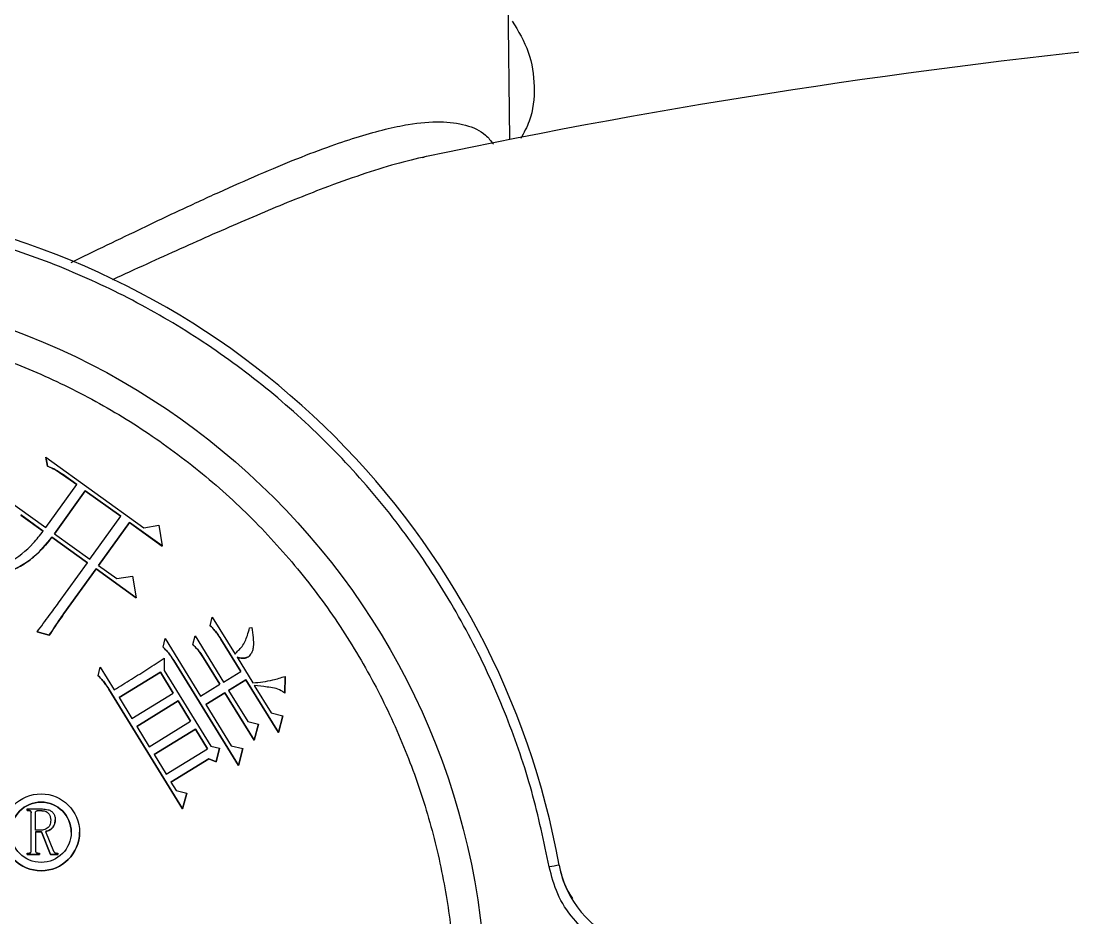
# Model space of a CAD drawing. Header units: millimetres. Extents: x 2126 to 3741, y 477 to 1658.
# Drawn here: x 3345.9 to 3449.6, y 1367 to 1455.4 of the extents above; entities that cross this region are included whole.
import ezdxf

# ---------------------------------------------------------------- set-up
doc = ezdxf.new("R2010")
doc.units = ezdxf.units.MM

msp = doc.modelspace()

# ---------------------------------------------------------------- linework, layer by layer
at = {"color": 7, "linetype": 'Continuous', "lineweight": 25}
for p, q in [((3394.093, 1443.727), (3393.722, 1472.092)), ((3385.441, 1441.956), (3385.639, 1441.991)), ((3348.477, 1411.52), (3348.333, 1412.393)), ((3348.333, 1412.393), (3357.995, 1405.45)), ((3348.333, 1412.393), (3348.333, 1412.391)), ((3348.333, 1412.391), (3348.477, 1411.518)), ((3348.477, 1411.52), (3348.477, 1411.518)), ((3351.369, 1409.699), (3349.956, 1410.713)), ((3349.956, 1410.713), (3349.956, 1410.711)), ((3349.956, 1410.711), (3351.368, 1409.697)), ((3348.322, 1405.461), (3351.369, 1409.699)), ((3352.216, 1409.09), (3349.17, 1404.852)), ((3349.171, 1404.851), (3352.216, 1409.088)), ((3355.72, 1406.573), (3352.216, 1409.09)), ((3352.216, 1409.09), (3352.216, 1409.088)), ((3352.216, 1409.088), (3355.719, 1406.571)), ((3344.254, 1408.384), (3348.322, 1405.461)), ((3348.078, 1405.122), (3345.875, 1406.704)), ((3345.875, 1406.702), (3348.078, 1405.119)), ((3352.673, 1402.335), (3355.72, 1406.573)), ((3356.567, 1405.964), (3353.521, 1401.726)), ((3353.522, 1401.725), (3356.567, 1405.962)), ((3359.788, 1403.647), (3356.567, 1405.964)), ((3356.567, 1405.964), (3356.567, 1405.962)), ((3356.567, 1405.962), (3359.788, 1403.645)), ((3357.995, 1405.45), (3359.454, 1405.687)), ((3359.454, 1405.687), (3359.788, 1403.647)), ((3349.17, 1404.852), (3352.673, 1402.335)), ((3352.429, 1401.996), (3348.926, 1404.513)), ((3348.926, 1404.513), (3348.926, 1404.511)), ((3348.926, 1404.511), (3352.428, 1401.994)), ((3359.788, 1403.647), (3359.788, 1403.645)), ((3349.586, 1398.04), (3352.429, 1401.996)), ((3353.521, 1401.726), (3355.329, 1400.426)), ((3353.277, 1401.387), (3350.11, 1396.979)), ((3350.11, 1396.977), (3353.277, 1401.385)), ((3357.233, 1398.544), (3353.277, 1401.387)), ((3353.277, 1401.387), (3353.277, 1401.385)), ((3353.277, 1401.385), (3357.233, 1398.542)), ((3355.329, 1400.426), (3356.883, 1400.681)), ((3356.883, 1400.681), (3357.233, 1398.544)), ((3357.233, 1398.544), (3357.233, 1398.542)), ((3350.11, 1396.979), (3350.11, 1396.977)), ((3364.539, 1395.784), (3364.744, 1396.642)), ((3364.744, 1396.642), (3366.997, 1392.979)), ((3368.42, 1395.563), (3368.633, 1395.614)), ((3348.664, 1394.848), (3347.459, 1395.197)), ((3347.459, 1395.197), (3347.459, 1395.195)), ((3347.459, 1395.195), (3348.664, 1394.845)), ((3348.664, 1394.848), (3348.664, 1394.845)), ((3359.9, 1393.662), (3360.105, 1394.52)), ((3360.105, 1394.52), (3363.593, 1388.849)), ((3362.836, 1393.919), (3363.041, 1394.78)), ((3363.041, 1394.78), (3365.838, 1390.231)), ((3367.551, 1391.284), (3365.589, 1394.474)), ((3365.589, 1394.474), (3365.589, 1394.472)), ((3365.589, 1394.472), (3367.55, 1391.283)), ((3368.79, 1394.034), (3368.79, 1394.036)), ((3359.995, 1392.581), (3360.008, 1391.366)), ((3367.31, 1382.014), (3360.95, 1392.352)), ((3360.95, 1392.352), (3360.95, 1392.35)), ((3360.95, 1392.35), (3367.31, 1382.012)), ((3365.484, 1390.013), (3363.886, 1392.612)), ((3363.886, 1392.612), (3363.886, 1392.61)), ((3363.886, 1392.61), (3365.483, 1390.012)), ((3367.179, 1392.684), (3368.743, 1390.144)), ((3353.484, 1390.855), (3353.689, 1391.713)), ((3353.689, 1391.713), (3355.069, 1389.468)), ((3359.617, 1391.207), (3355.541, 1388.7)), ((3355.542, 1388.699), (3359.617, 1391.205)), ((3360.891, 1389.139), (3359.617, 1391.207)), ((3359.617, 1391.207), (3359.617, 1391.205)), ((3359.617, 1391.205), (3360.89, 1389.139)), ((3360.008, 1391.366), (3364.587, 1383.923)), ((3365.838, 1390.231), (3367.551, 1391.284)), ((3368.06, 1390.457), (3366.347, 1389.404)), ((3366.348, 1389.402), (3368.06, 1390.455)), ((3371.258, 1385.258), (3368.06, 1390.457)), ((3368.06, 1390.457), (3368.06, 1390.455)), ((3368.06, 1390.455), (3371.258, 1385.256)), ((3371.923, 1390.796), (3371.882, 1389.142)), ((3371.882, 1389.14), (3371.923, 1390.794)), ((3371.923, 1390.796), (3371.923, 1390.794)), ((3361.803, 1377.73), (3354.534, 1389.545)), ((3354.534, 1389.545), (3354.534, 1389.543)), ((3354.534, 1389.543), (3361.803, 1377.728)), ((3356.815, 1386.632), (3360.891, 1389.139)), ((3363.593, 1388.849), (3365.484, 1390.013)), ((3365.992, 1389.186), (3364.102, 1388.022)), ((3364.103, 1388.02), (3365.992, 1389.183)), ((3368.864, 1384.519), (3365.992, 1389.186)), ((3365.992, 1389.186), (3365.992, 1389.183)), ((3365.992, 1389.183), (3368.864, 1384.516)), ((3366.347, 1389.404), (3368.237, 1386.332)), ((3368.887, 1389.907), (3370.559, 1387.19)), ((3371.882, 1389.142), (3371.882, 1389.14)), ((3355.541, 1388.7), (3356.815, 1386.632)), ((3361.361, 1388.371), (3357.285, 1385.864)), ((3357.286, 1385.863), (3361.361, 1388.369)), ((3362.599, 1386.363), (3361.361, 1388.371)), ((3361.361, 1388.371), (3361.361, 1388.369)), ((3361.361, 1388.369), (3362.598, 1386.362)), ((3364.102, 1388.022), (3366.611, 1383.946)), ((3370.559, 1387.19), (3371.705, 1386.918)), ((3358.523, 1383.856), (3362.599, 1386.363)), ((3368.237, 1386.332), (3369.288, 1386.08)), ((3369.288, 1386.08), (3368.864, 1384.519)), ((3368.864, 1384.516), (3369.288, 1386.078)), ((3369.288, 1386.08), (3369.288, 1386.078)), ((3371.705, 1386.918), (3371.258, 1385.258)), ((3371.258, 1385.256), (3371.705, 1386.915)), ((3371.705, 1386.918), (3371.705, 1386.915)), ((3357.285, 1385.864), (3358.523, 1383.856)), ((3363.072, 1385.595), (3358.996, 1383.088)), ((3358.997, 1383.086), (3363.072, 1385.593)), ((3364.269, 1383.645), (3363.072, 1385.595)), ((3363.072, 1385.595), (3363.072, 1385.593)), ((3363.072, 1385.593), (3364.268, 1383.645)), ((3371.258, 1385.258), (3371.258, 1385.256)), ((3364.587, 1383.923), (3365.448, 1383.72)), ((3366.611, 1383.946), (3367.754, 1383.674)), ((3368.864, 1384.519), (3368.864, 1384.516)), ((3358.996, 1383.088), (3360.193, 1381.138)), ((3360.193, 1381.138), (3364.269, 1383.645)), ((3365.448, 1383.72), (3365.129, 1382.382)), ((3365.129, 1382.379), (3365.448, 1383.718)), ((3365.448, 1383.72), (3365.448, 1383.718)), ((3367.754, 1383.674), (3367.31, 1382.014)), ((3367.31, 1382.012), (3367.754, 1383.671)), ((3367.754, 1383.674), (3367.754, 1383.671)), ((3364.387, 1382.659), (3360.665, 1380.37)), ((3360.666, 1380.369), (3364.387, 1382.657)), ((3365.129, 1382.382), (3364.387, 1382.659)), ((3364.387, 1382.659), (3364.387, 1382.657)), ((3364.387, 1382.657), (3365.129, 1382.379)), ((3365.129, 1382.382), (3365.129, 1382.379)), ((3367.31, 1382.014), (3367.31, 1382.012)), ((3360.665, 1380.37), (3361.174, 1379.543)), ((3361.174, 1379.543), (3362.224, 1379.294)), ((3362.224, 1379.294), (3361.803, 1377.73)), ((3361.803, 1377.728), (3362.224, 1379.292)), ((3362.224, 1379.294), (3362.224, 1379.292)), ((3346.486, 1377.561), (3346.486, 1377.719)), ((3346.486, 1377.719), (3347.986, 1377.719)), ((3361.803, 1377.73), (3361.803, 1377.728)), ((3346.644, 1377.561), (3346.486, 1377.561)), ((3346.486, 1377.561), (3346.486, 1377.559)), ((3346.486, 1377.559), (3346.644, 1377.559)), ((3346.644, 1377.561), (3346.644, 1377.559)), ((3346.881, 1373.587), (3346.881, 1377.35)), ((3347.302, 1375.64), (3347.302, 1377.35)), ((3347.539, 1377.561), (3347.828, 1377.561)), ((3347.539, 1377.561), (3347.539, 1377.559)), ((3347.539, 1377.559), (3347.828, 1377.559)), ((3347.828, 1377.561), (3347.828, 1377.559)), ((3347.881, 1375.64), (3347.302, 1375.64)), ((3347.907, 1375.482), (3347.302, 1375.482)), ((3347.302, 1375.482), (3347.302, 1373.587)), ((3347.302, 1375.48), (3347.907, 1375.48)), ((3348.776, 1373.219), (3347.907, 1375.482)), ((3347.907, 1375.482), (3347.907, 1375.48)), ((3347.907, 1375.48), (3348.776, 1373.217)), ((3348.302, 1375.508), (3349.092, 1373.561)), ((3351.651, 1375.42), (3351.651, 1375.422)), ((3346.486, 1373.219), (3346.486, 1373.377)), ((3346.486, 1373.377), (3346.644, 1373.377)), ((3347.697, 1373.219), (3346.486, 1373.219)), ((3346.486, 1373.219), (3346.486, 1373.217)), ((3346.486, 1373.217), (3347.697, 1373.217)), ((3347.539, 1373.377), (3347.697, 1373.377)), ((3347.697, 1373.377), (3347.697, 1373.219)), ((3347.697, 1373.219), (3347.697, 1373.217)), ((3349.513, 1373.219), (3348.776, 1373.219)), ((3348.776, 1373.219), (3348.776, 1373.217)), ((3348.776, 1373.217), (3349.513, 1373.217)), ((3349.355, 1373.377), (3349.513, 1373.377)), ((3349.513, 1373.377), (3349.513, 1373.219)), ((3349.513, 1373.219), (3349.513, 1373.217))]:
    msp.add_line(p, q, dxfattribs=at)
for centre, radius in [((3320.244, 1357.867), 71.5), ((3347.859, 1375.422), 3.792), ((3347.859, 1375.422), 2.971)]:
    msp.add_circle(centre, radius, dxfattribs=at)
for centre, radius, start, end in [((3521.432, 799.29), 656.897, 95.489386, 101.924805), ((3320.244, 1357.865), 80, 10.30617, 79.69396), ((3347.859, 1375.42), 2.971, 0.0001, 179.9999), ((3347.859, 1375.42), 3.792, 180.00009, 359.99975), ((3419.45, 1255.268), 118.693, 99.94425, 100.42679), ((3408.792, 1373.967), 10, 190.30615, 249.41337)]:
    msp.add_arc(centre, radius, start, end, dxfattribs=at)
for points, knots in [([(3394.314, 1455.4), (3394.916, 1454.407), (3396.12, 1452.421), (3396.621, 1448.946), (3396.328, 1445.951), (3395.47, 1444.38), (3395.166, 1443.824)], [0, 0, 0, 0, 0.2818923, 0.5637846, 0.8456768, 1, 1, 1, 1]), ([(3350.81, 1431.608), (3351.706, 1432.04), (3353.814, 1433.058), (3357.322, 1434.747), (3361.306, 1436.641), (3365.418, 1438.545), (3369.364, 1440.297), (3373.063, 1441.836), (3376.37, 1443.091), (3379.271, 1444.056), (3381.815, 1444.762), (3384.537, 1445.325), (3387.277, 1445.572), (3389.808, 1445.216), (3391.548, 1444.468), (3392.219, 1443.574), (3392.459, 1443.255)], [0, 0, 0, 0, 0.0451429, 0.106195, 0.1818406, 0.2569786, 0.3330669, 0.4089578, 0.4809324, 0.5453703, 0.6077302, 0.6681576, 0.7628826, 0.854957, 0.9482806, 1, 1, 1, 1]), ([(3385.83, 1442.038), (3384.84, 1441.809), (3382.84, 1441.345), (3379.45, 1440.273), (3375.195, 1438.743), (3369.951, 1436.624), (3363.656, 1433.88), (3358.608, 1431.596), (3355.591, 1430.217), (3354.881, 1429.893)], [0, 0, 0, 0, 0.122639, 0.2477412, 0.3757787, 0.5645067, 0.75334, 0.9420073, 1, 1, 1, 1]), ([(3397.969, 1372.001), (3397.443, 1374.497), (3396.381, 1379.534), (3393.842, 1386.911), (3390.573, 1394.153), (3386.51, 1401.132), (3381.698, 1407.735), (3376.206, 1413.829), (3370.112, 1419.321), (3363.509, 1424.133), (3356.53, 1428.196), (3349.288, 1431.465), (3341.911, 1434.004), (3336.874, 1435.066), (3334.378, 1435.593)], [0, 0, 0, 0, 0.0799588, 0.1613715, 0.2441424, 0.3288926, 0.4142166, 0.5, 0.5857784, 0.6711024, 0.7558576, 0.8386237, 0.9200388, 1, 1, 1, 1]), ([(3251.744, 1357.874), (3251.799, 1359.963), (3251.909, 1364.141), (3252.819, 1370.48), (3254.304, 1376.832), (3256.478, 1383.198), (3259.309, 1389.421), (3262.823, 1395.444), (3266.977, 1401.136), (3271.721, 1406.397), (3276.982, 1411.14), (3282.674, 1415.295), (3288.697, 1418.808), (3294.92, 1421.64), (3301.285, 1423.811), (3307.638, 1425.306), (3313.977, 1426.184), (3320.244, 1426.469), (3326.511, 1426.184), (3332.85, 1425.306), (3339.202, 1423.811), (3345.568, 1421.64), (3351.791, 1418.808), (3357.814, 1415.295), (3363.506, 1411.14), (3368.767, 1406.397), (3373.511, 1401.136), (3377.665, 1395.444), (3381.179, 1389.421), (3384.01, 1383.198), (3386.183, 1376.832), (3387.669, 1370.48), (3388.579, 1364.141), (3388.689, 1359.963), (3388.744, 1357.874)], [0, 0, 0, 0, 0.02912361, 0.05824846, 0.08912004, 0.11999406, 0.1519015, 0.18431275, 0.21706879, 0.24999999, 0.2829312, 0.31568724, 0.34809849, 0.38000593, 0.41087751, 0.44175153, 0.47087453, 0.49999999, 0.52912299, 0.55824846, 0.58912004, 0.61999406, 0.6519015, 0.68431275, 0.71706879, 0.74999999, 0.7829312, 0.81568724, 0.84809849, 0.88000593, 0.91087751, 0.94175153, 0.97087515, 1, 1, 1, 1]), ([(3349.956, 1410.713), (3349.819, 1410.808), (3349.545, 1410.998), (3349.056, 1411.28), (3348.689, 1411.432), (3348.477, 1411.52)], [0, 0, 0, 0, 0.2959723, 0.5921499, 1, 1, 1, 1]), ([(3348.477, 1411.518), (3348.631, 1411.455), (3348.941, 1411.331), (3349.439, 1411.065), (3349.766, 1410.841), (3349.956, 1410.711)], [0, 0, 0, 0, 0.2959938, 0.5922002, 1, 1, 1, 1]), ([(3339.364, 1401.102), (3340.032, 1401.089), (3341.285, 1401.064), (3343.101, 1401.375), (3345.144, 1402.134), (3346.801, 1403.52), (3347.751, 1404.711), (3348.078, 1405.122)], [0, 0, 0, 0, 0.1989974, 0.3726503, 0.5456254, 0.8432566, 1, 1, 1, 1]), ([(3348.926, 1404.513), (3348.503, 1403.996), (3347.437, 1402.692), (3345.214, 1401.127), (3342.273, 1400.542), (3340.364, 1400.72), (3339.412, 1400.809)], [0, 0, 0, 0, 0.1857159, 0.4679578, 0.7348593, 1, 1, 1, 1]), ([(3339.412, 1400.807), (3340.076, 1400.74), (3341.745, 1400.57), (3343.978, 1400.798), (3345.856, 1401.63), (3347.445, 1402.736), (3348.352, 1403.822), (3348.926, 1404.511)], [0, 0, 0, 0, 0.185366, 0.4664547, 0.6092257, 0.7523052, 1, 1, 1, 1]), ([(3347.459, 1395.197), (3347.662, 1395.461), (3348.068, 1395.99), (3348.625, 1396.729), (3349.131, 1397.412), (3349.434, 1397.831), (3349.586, 1398.04)], [0, 0, 0, 0, 0.2816241, 0.5632509, 0.7816188, 1, 1, 1, 1]), ([(3350.11, 1396.979), (3349.917, 1396.708), (3349.571, 1396.222), (3349.092, 1395.51), (3348.807, 1395.068), (3348.664, 1394.848)], [0, 0, 0, 0, 0.3881543, 0.694028, 1, 1, 1, 1]), ([(3348.664, 1394.845), (3348.845, 1395.125), (3349.168, 1395.626), (3349.653, 1396.335), (3349.958, 1396.763), (3350.11, 1396.977)], [0, 0, 0, 0, 0.3881545, 0.6940292, 1, 1, 1, 1]), ([(3365.589, 1394.474), (3365.499, 1394.614), (3365.318, 1394.894), (3364.978, 1395.342), (3364.699, 1395.622), (3364.539, 1395.784)], [0, 0, 0, 0, 0.2970338, 0.5942695, 1, 1, 1, 1]), ([(3364.539, 1395.782), (3364.657, 1395.665), (3364.895, 1395.43), (3365.249, 1394.993), (3365.465, 1394.663), (3365.589, 1394.472)], [0, 0, 0, 0, 0.297059, 0.59435, 1, 1, 1, 1]), ([(3367.68, 1393.724), (3367.786, 1393.899), (3367.999, 1394.249), (3368.22, 1394.878), (3368.348, 1395.318), (3368.42, 1395.563)], [0, 0, 0, 0, 0.3080819, 0.6148901, 1, 1, 1, 1]), ([(3368.633, 1395.614), (3368.678, 1395.284), (3368.765, 1394.648), (3368.819, 1393.871), (3368.722, 1393.26), (3368.514, 1392.938), (3368.345, 1392.769), (3368.296, 1392.72)], [0, 0, 0, 0, 0.3287543, 0.6337994, 0.7646363, 0.9315296, 1, 1, 1, 1]), ([(3360.95, 1392.352), (3360.86, 1392.492), (3360.679, 1392.773), (3360.339, 1393.221), (3360.061, 1393.501), (3359.9, 1393.662)], [0, 0, 0, 0, 0.2970338, 0.5942695, 1, 1, 1, 1]), ([(3359.9, 1393.66), (3360.019, 1393.543), (3360.256, 1393.308), (3360.61, 1392.872), (3360.826, 1392.541), (3360.95, 1392.35)], [0, 0, 0, 0, 0.297059, 0.59435, 1, 1, 1, 1]), ([(3363.886, 1392.612), (3363.796, 1392.752), (3363.615, 1393.032), (3363.275, 1393.479), (3362.996, 1393.758), (3362.836, 1393.919)], [0, 0, 0, 0, 0.2973696, 0.5949685, 1, 1, 1, 1]), ([(3362.836, 1393.917), (3362.954, 1393.8), (3363.192, 1393.565), (3363.548, 1393.131), (3363.762, 1392.8), (3363.886, 1392.61)], [0, 0, 0, 0, 0.2973888, 0.5950408, 1, 1, 1, 1]), ([(3366.997, 1392.979), (3367.103, 1393.109), (3367.263, 1393.305), (3367.498, 1393.547), (3367.619, 1393.665), (3367.68, 1393.724)], [0, 0, 0, 0, 0.4983742, 0.7490822, 1, 1, 1, 1]), ([(3355.069, 1389.468), (3355.636, 1389.818), (3356.746, 1390.504), (3358.396, 1391.53), (3359.462, 1392.231), (3359.995, 1392.581)], [0, 0, 0, 0, 0.3431832, 0.6715556, 1, 1, 1, 1]), ([(3368.296, 1392.72), (3368.168, 1392.665), (3367.885, 1392.546), (3367.491, 1392.598), (3367.256, 1392.663), (3367.179, 1392.684)], [0, 0, 0, 0, 0.3603885, 0.7895238, 1, 1, 1, 1]), ([(3367.179, 1392.682), (3367.311, 1392.647), (3367.575, 1392.577), (3367.971, 1392.567), (3368.197, 1392.671), (3368.296, 1392.718)], [0, 0, 0, 0, 0.3565847, 0.7163644, 1, 1, 1, 1]), ([(3354.534, 1389.545), (3354.444, 1389.685), (3354.263, 1389.965), (3353.923, 1390.413), (3353.645, 1390.693), (3353.484, 1390.855)], [0, 0, 0, 0, 0.2970338, 0.5942695, 1, 1, 1, 1]), ([(3353.484, 1390.853), (3353.602, 1390.736), (3353.84, 1390.501), (3354.194, 1390.064), (3354.41, 1389.734), (3354.534, 1389.543)], [0, 0, 0, 0, 0.297059, 0.59435, 1, 1, 1, 1]), ([(3368.743, 1390.144), (3369.074, 1390.182), (3369.736, 1390.259), (3370.809, 1390.437), (3371.525, 1390.668), (3371.923, 1390.796)], [0, 0, 0, 0, 0.3073895, 0.6148574, 1, 1, 1, 1]), ([(3371.882, 1389.142), (3371.768, 1389.227), (3371.272, 1389.602), (3370.19, 1389.736), (3369.305, 1389.852), (3368.887, 1389.907)], [0, 0, 0, 0, 0.1355582, 0.5925172, 1, 1, 1, 1]), ([(3347.986, 1377.719), (3348.175, 1377.709), (3348.479, 1377.694), (3348.847, 1377.528), (3349.076, 1377.321), (3349.226, 1377.028), (3349.241, 1376.799), (3349.249, 1376.666)], [0, 0, 0, 0, 0.30018461, 0.48444422, 0.63593427, 0.78774483, 1, 1, 1, 1]), ([(3346.881, 1377.35), (3346.88, 1377.381), (3346.877, 1377.43), (3346.847, 1377.492), (3346.808, 1377.529), (3346.739, 1377.558), (3346.683, 1377.56), (3346.644, 1377.561)], [0, 0, 0, 0, 0.2504106, 0.398556, 0.5474402, 0.6862357, 1, 1, 1, 1]), ([(3346.644, 1377.559), (3346.682, 1377.557), (3346.738, 1377.556), (3346.808, 1377.527), (3346.847, 1377.489), (3346.875, 1377.433), (3346.88, 1377.384), (3346.881, 1377.353), (3346.881, 1377.348)], [0, 0, 0, 0, 0.3046765, 0.4550368, 0.6065485, 0.7453901, 0.9603697, 1, 1, 1, 1]), ([(3347.302, 1377.35), (3347.304, 1377.377), (3347.307, 1377.424), (3347.338, 1377.483), (3347.388, 1377.527), (3347.457, 1377.557), (3347.512, 1377.56), (3347.539, 1377.561)], [0, 0, 0, 0, 0.2228941, 0.3848357, 0.547319, 0.7730719, 1, 1, 1, 1]), ([(3347.302, 1377.348), (3347.304, 1377.375), (3347.307, 1377.421), (3347.338, 1377.481), (3347.388, 1377.525), (3347.457, 1377.555), (3347.512, 1377.557), (3347.539, 1377.559)], [0, 0, 0, 0, 0.2228941, 0.3848357, 0.547319, 0.7730719, 1, 1, 1, 1]), ([(3347.828, 1377.561), (3347.97, 1377.553), (3348.197, 1377.541), (3348.482, 1377.404), (3348.668, 1377.205), (3348.786, 1376.93), (3348.796, 1376.722), (3348.802, 1376.613)], [0, 0, 0, 0, 0.2723579, 0.4349177, 0.5983033, 0.7904262, 1, 1, 1, 1]), ([(3347.828, 1377.559), (3347.97, 1377.551), (3348.197, 1377.539), (3348.482, 1377.402), (3348.668, 1377.203), (3348.786, 1376.928), (3348.796, 1376.72), (3348.802, 1376.611)], [0, 0, 0, 0, 0.2723579, 0.4349177, 0.5983033, 0.7904262, 1, 1, 1, 1]), ([(3349.249, 1376.666), (3349.24, 1376.519), (3349.224, 1376.261), (3349.053, 1375.925), (3348.79, 1375.687), (3348.527, 1375.548), (3348.349, 1375.517), (3348.302, 1375.508)], [0, 0, 0, 0, 0.267946, 0.4692773, 0.6704052, 0.9119953, 1, 1, 1, 1]), ([(3348.302, 1375.506), (3348.446, 1375.545), (3348.717, 1375.619), (3349.018, 1375.879), (3349.208, 1376.212), (3349.246, 1376.483), (3349.249, 1376.644), (3349.249, 1376.664)], [0, 0, 0, 0, 0.2708017, 0.5092108, 0.7050775, 0.9633829, 1, 1, 1, 1]), ([(3348.802, 1376.613), (3348.791, 1376.443), (3348.775, 1376.184), (3348.58, 1375.895), (3348.361, 1375.736), (3348.119, 1375.65), (3347.952, 1375.643), (3347.881, 1375.64)], [0, 0, 0, 0, 0.3308835, 0.5011791, 0.6709162, 0.8596877, 1, 1, 1, 1]), ([(3346.644, 1373.377), (3346.689, 1373.378), (3346.753, 1373.381), (3346.824, 1373.42), (3346.861, 1373.468), (3346.879, 1373.526), (3346.881, 1373.568), (3346.881, 1373.587)], [0, 0, 0, 0, 0.3640306, 0.510061, 0.6558643, 0.8438409, 1, 1, 1, 1]), ([(3347.302, 1373.587), (3347.304, 1373.562), (3347.307, 1373.517), (3347.336, 1373.457), (3347.384, 1373.413), (3347.454, 1373.383), (3347.509, 1373.379), (3347.539, 1373.377)], [0, 0, 0, 0, 0.2102235, 0.3757588, 0.5425339, 0.746796, 1, 1, 1, 1]), ([(3349.092, 1373.561), (3349.105, 1373.536), (3349.132, 1373.486), (3349.189, 1373.424), (3349.267, 1373.384), (3349.324, 1373.379), (3349.355, 1373.377)], [0, 0, 0, 0, 0.2494577, 0.5009802, 0.7310389, 1, 1, 1, 1]), ([(3404.924, 1363.671), (3404.077, 1364.062), (3402.355, 1364.858), (3400.263, 1366.848), (3398.678, 1369.261), (3398.203, 1371.098), (3397.969, 1372.001)], [0, 0, 0, 0, 0.2457963, 0.5, 0.7542037, 1, 1, 1, 1]), ([(3400.305, 1368.897), (3400.117, 1369.167), (3399.434, 1370.149), (3399.167, 1371.329), (3398.975, 1372.184)], [0, 0, 0, 0, 0.2750286, 1, 1, 1, 1])]:
    msp.add_open_spline(points, degree=3, knots=knots, dxfattribs=at)

doc.saveas('drawing.dxf')
